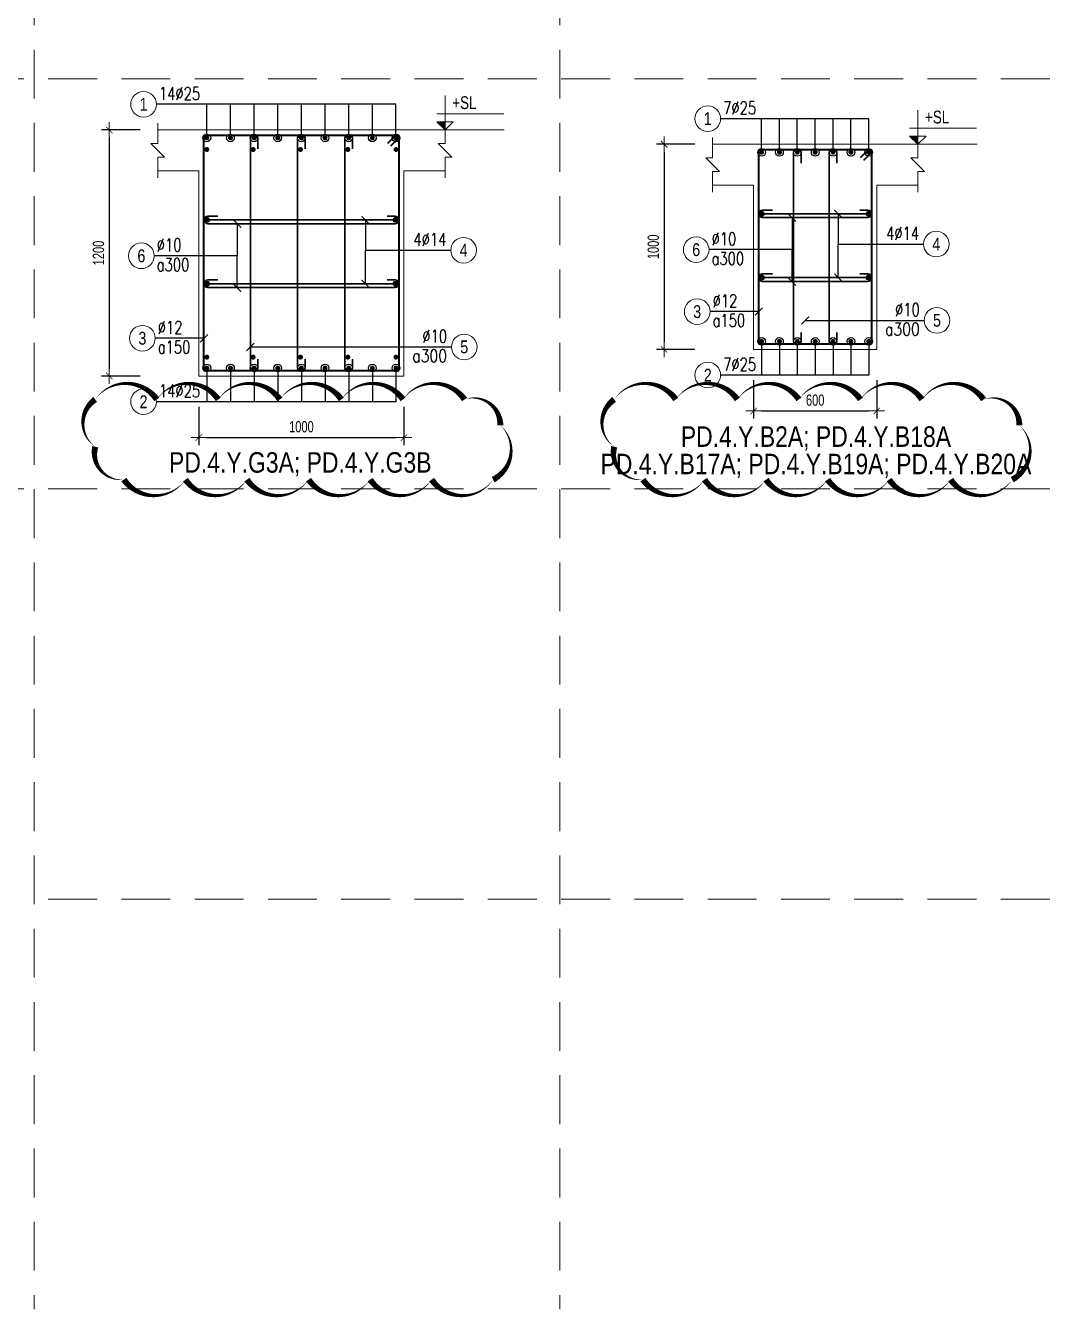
# Model space of a CAD drawing. Header units: millimetres. Extents: x 0 to 264070, y -218202 to 27271.
# Drawn here: x 251221 to 256259, y -218202 to -211943 of the extents above; entities that cross this region are included whole.
import ezdxf
from ezdxf.enums import TextEntityAlignment as Align

# ---------------------------------------------------------------- set-up
doc = ezdxf.new("R2010")
doc.units = ezdxf.units.MM
doc.header["$PDMODE"] = 3
doc.linetypes.add('HIDDEN2', pattern=[4.7625, 3.175, -1.5875])
doc.layers.get('0').update_dxf_attribs({"lineweight": 20})
doc.layers.get('Defpoints').update_dxf_attribs({"color": 151, "lineweight": 9})
doc.layers.add('2020-08-27', color=3, linetype='Continuous', lineweight=20, plot=False)
for name, color, linetype, lineweight in [('NDC_S_ANNO', 7, 'Continuous', 20), ('NDC_S_CONTINUOUS', 3, 'Continuous', 20), ('NDC_S_DIM', 1, 'Continuous', 15), ('NDC_S_HIDDEN', 8, 'HIDDEN2', 13), ('NDC_S_REBAR', 4, 'Continuous', 35), ('NDC_S_STIRRUP', 4, 'Continuous', 40), ('NDC_S_TEXT SYMBOL', 7, 'Continuous', 20), ('NDC_S_THIN LINE', 8, 'Continuous', 9), ('NDC_S_VN TEXT', 7, 'Continuous', 20)]:
    doc.layers.add(name, color=color, linetype=linetype, lineweight=lineweight)
doc.styles.add('ARIAL', font='arial.ttf', dxfattribs={"width": 0.8})
doc.styles.add('NDC_ANNO', font='', dxfattribs={"width": 0.8})
doc.styles.add('NDC_DIM', font='', dxfattribs={"width": 0.75})
doc.styles.add('NDC_EN TXT', font='romans.shx', dxfattribs={"width": 0.8})
doc.styles.get('NDC_ANNO').set_extended_font_data('Dotum')
doc.styles.get('NDC_DIM').set_extended_font_data('Dotum')
doc.dimstyles.new('NDC_dim_25', dxfattribs={"dimscale": 25, "dimtxt": 2.2, "dimasz": 1.5, "dimexe": 1.5, "dimexo": 2.5, "dimgap": 1, "dimtad": 1, "dimdec": 0, "dimzin": 0, "dimdsep": 46, "dimtxsty": 'NDC_DIM', "dimblk": 'DIMMARK', "dimcen": 0.09, "dimdle": 1.2, "dimclrd": 1, "dimclre": 1, "dimclrt": 3, "dimadec": 0, "dimazin": 0, "dimtfac": 1, "dimtdec": 0, "dimtix": 1, "dimtofl": 0, "dimtmove": 0, "dimatfit": 3, "dimfxl": 6, "dimfxlon": 1, "dimtolj": 1, "dimtzin": 0, "dimarcsym": 0})

# ---------------------------------------------------------------- blocks, each defined once
blk = doc.blocks.new('DIMMARK')
at = {"layer": 'NDC_S_DIM', "color": 1}
blk.add_line((-1.5, 0), (1, 0), dxfattribs=at)
at = {"layer": 'NDC_S_DIM', "color": 2, "const_width": 0.1}
blk.add_lwpolyline([(-0.42, -0.42), (0.42, 0.42)], dxfattribs=at)
blk = doc.blocks.new('kata_block_THEP')
at = {"layer": 'NDC_S_REBAR', "color": 0}
for p, q in [((-0.5, 0), (0.5, 0)), ((-0.35, 0.35), (0.35, -0.35)), ((0.35, 0.35), (-0.35, -0.35)), ((0, 0.5), (0, -0.5))]:
    blk.add_line(p, q, dxfattribs=at)
at = {"layer": 'NDC_S_REBAR', "color": 0, "const_width": 0.0833}
blk.add_lwpolyline([(-0.5, 0, 1), (0.5, 0, 1), (-0.5, 0, 1)], format="xyb", dxfattribs=at)
blk = doc.blocks.new('kata_block_TD')
at = {"color": 6, "linetype": 'ByBlock', "lineweight": -2, "style": 'ARIAL', "width": 0.8}
blk.add_attdef('SECTDET2', text='', height=5, dxfattribs=at).set_placement((0, 7.97), align=Align.CENTER)
at = {"color": 0, "linetype": 'ByBlock', "lineweight": -2, "style": 'ARIAL', "width": 0.8}
blk.add_attdef('SECTDET1', text='', height=5, dxfattribs=at).set_placement((0, 1.47), align=Align.CENTER)
at = {"color": 3, "lineweight": 25, "style": 'ARIAL', "width": 0.8}
blk.add_attdef('SSCALE', text='', height=2.5, dxfattribs=at).set_placement((0, -4), align=Align.CENTER)
blk = doc.blocks.new('kata_block_CT')
at = {"layer": 'NDC_S_ANNO'}
blk.add_hatch(color=3, dxfattribs=at).paths.add_polyline_path([(0, 1.6), (-1.61, 1.6), (0, 0)])
at = {"layer": 'NDC_S_ANNO', "ltscale": 50}
h = blk.add_hatch(dxfattribs=at)
h.set_pattern_fill('ANSI31', color=256, scale=1.406, style=0)
h.paths.add_polyline_path([(0, 1.6), (0, 0), (1.61, 1.6)])
for p, q in [((-1.59, 3.14), (11.47, 3.14)), ((11.56, 0), (-1.64, 0))]:
    blk.add_line(p, q, dxfattribs=at)
for points in [[(0, 6.69), (0, 0)], [(0, 0), (-1.61, 1.6), (0, 1.6)], [(0, 0), (1.61, 1.6), (0, 1.6)]]:
    blk.add_lwpolyline(points, dxfattribs=at)
at = {"layer": 'NDC_S_ANNO', "color": 8, "ltscale": 50}
blk.add_lwpolyline([(0, 0), (-1.61, 1.6), (0, 1.6)], dxfattribs=at)
at = {"layer": 'NDC_S_TEXT SYMBOL', "color": 3, "style": 'NDC_ANNO', "width": 0.8}
blk.add_attdef('CT', (1.41, 4.07), '', height=2.5, dxfattribs=at)
blk = doc.blocks.new('*D974')
at = {"layer": 'Defpoints', "color": 0, "transparency": 16777216}
for p in [(252064.6, -213651.4), (253064.6, -213651.4), (253064.6, -213951.4)]:
    blk.add_point(p, dxfattribs=at)
at = {"layer": 'NDC_S_DIM', "color": 1, "lineweight": -2, "transparency": 16777216}
for p, q in [((252064.6, -213801.4), (252064.6, -213988.9)), ((253064.6, -213801.4), (253064.6, -213988.9)), ((252102.1, -213951.4), (253027.1, -213951.4))]:
    blk.add_line(p, q, dxfattribs=at)
at = {"layer": 'NDC_S_DIM', "color": 1, "lineweight": -2, "transparency": 16777216, "xscale": 37.5, "yscale": 37.5, "zscale": 37.5, "rotation": 180}
blk.add_blockref('DIMMARK', (252064.6, -213951.4), dxfattribs=at)
at = {"layer": 'NDC_S_DIM', "color": 1, "lineweight": -2, "transparency": 16777216, "xscale": 37.5, "yscale": 37.5, "zscale": 37.5}
blk.add_blockref('DIMMARK', (253064.6, -213951.4), dxfattribs=at)
at = {"layer": 'NDC_S_DIM', "color": 3, "transparency": 16777216, "insert": (252564.6, -213898.9), "char_height": 55, "attachment_point": 5, "style": 'NDC_DIM'}
blk.add_mtext('\\A1;1000', dxfattribs=at)
blk = doc.blocks.new('*D975')
at = {"layer": 'Defpoints', "color": 0, "transparency": 16777216}
for p in [(252134.3, -212451.4), (251628.3, -213651.4), (252134.3, -213651.4)]:
    blk.add_point(p, dxfattribs=at)
at = {"layer": 'NDC_S_DIM', "color": 1, "lineweight": -2, "transparency": 16777216}
for p, q in [((251778.3, -212451.4), (251590.8, -212451.4)), ((251628.3, -212488.9), (251628.3, -213613.9)), ((251778.3, -213651.4), (251590.8, -213651.4))]:
    blk.add_line(p, q, dxfattribs=at)
at = {"layer": 'NDC_S_DIM', "color": 1, "lineweight": -2, "transparency": 16777216, "xscale": 37.5, "yscale": 37.5, "zscale": 37.5}
for p, rotation in [((251628.3, -212451.4), 90), ((251628.3, -213651.4), 270)]:
    blk.add_blockref('DIMMARK', p, dxfattribs=dict(at, rotation=rotation))
at = {"layer": 'NDC_S_DIM', "color": 3, "transparency": 16777216, "insert": (251575.8, -213051.4), "char_height": 55, "attachment_point": 5, "rotation": 90, "style": 'NDC_DIM'}
blk.add_mtext('\\A1;1200', dxfattribs=at)
blk = doc.blocks.new('*U240')
blk.add_circle((-2.5, 0), 2.5)
at = {"layer": 'NDC_S_VN TEXT', "color": 3, "style": 'NDC_EN TXT', "width": 0.75}
blk.add_attdef('DK1', (0.5, 0.85), '', height=2.5, dxfattribs=at)
at = {"layer": 'NDC_S_VN TEXT', "color": 7, "style": 'ARIAL', "width": 0.8}
blk.add_attdef('SH2', text='', height=2.5, dxfattribs=at).set_placement((-2.5, 0), align=Align.MIDDLE)
blk = doc.blocks.new('*U241')
blk.add_circle((-2.5, 0), 2.5)
at = {"layer": 'NDC_S_VN TEXT', "color": 3, "style": 'NDC_EN TXT', "width": 0.75}
for tag, p in [('DK1', (0.5, 0.85)), ('KC1', (0.5, -2.97))]:
    blk.add_attdef(tag, p, '', height=2.5, dxfattribs=at)
at = {"layer": 'NDC_S_VN TEXT', "color": 7, "style": 'ARIAL', "width": 0.8}
blk.add_attdef('SH2', text='', height=2.5, dxfattribs=at).set_placement((-2.5, 0), align=Align.MIDDLE)
blk = doc.blocks.new('*U321')
blk.add_circle((2.5, 0), 2.5)
at = {"layer": 'NDC_S_VN TEXT', "color": 3, "style": 'NDC_EN TXT'}
for tag, width, p in [('DK2', 0.75, (-0.85, 0.85)), ('KC2', 0.8, (-0.85, -2.97))]:
    blk.add_attdef(tag, text='', height=2.5, dxfattribs=dict(at, width=width)).set_placement(p, align=Align.RIGHT)
at = {"layer": 'NDC_S_VN TEXT', "color": 7, "style": 'ARIAL', "width": 0.8}
blk.add_attdef('SH3', text='', height=2.5, dxfattribs=at).set_placement((2.5, 0), align=Align.MIDDLE)
blk = doc.blocks.new('*U239')
blk.add_circle((2.5, 0), 2.5)
at = {"layer": 'NDC_S_VN TEXT', "color": 3, "style": 'NDC_EN TXT', "width": 0.75}
blk.add_attdef('DK2', text='', height=2.5, dxfattribs=at).set_placement((-0.85, 0.85), align=Align.RIGHT)
at = {"layer": 'NDC_S_VN TEXT', "color": 7, "style": 'ARIAL', "width": 0.8}
blk.add_attdef('SH3', text='', height=2.5, dxfattribs=at).set_placement((2.5, 0), align=Align.MIDDLE)
blk = doc.blocks.new('*D976')
at = {"layer": 'Defpoints', "color": 0, "transparency": 16777216}
for p in [(254768.7, -213521.5), (255368.7, -213521.5), (255368.7, -213821.5)]:
    blk.add_point(p, dxfattribs=at)
at = {"layer": 'NDC_S_DIM', "color": 1, "lineweight": -2, "transparency": 16777216}
for p, q in [((254768.7, -213671.5), (254768.7, -213859)), ((255368.7, -213671.5), (255368.7, -213859)), ((254806.2, -213821.5), (255331.2, -213821.5))]:
    blk.add_line(p, q, dxfattribs=at)
at = {"layer": 'NDC_S_DIM', "color": 1, "lineweight": -2, "transparency": 16777216, "xscale": 37.5, "yscale": 37.5, "zscale": 37.5, "rotation": 180}
blk.add_blockref('DIMMARK', (254768.7, -213821.5), dxfattribs=at)
at = {"layer": 'NDC_S_DIM', "color": 1, "lineweight": -2, "transparency": 16777216, "xscale": 37.5, "yscale": 37.5, "zscale": 37.5}
blk.add_blockref('DIMMARK', (255368.7, -213821.5), dxfattribs=at)
at = {"layer": 'NDC_S_DIM', "color": 3, "transparency": 16777216, "insert": (255068.7, -213769), "char_height": 55, "attachment_point": 5, "style": 'NDC_DIM'}
blk.add_mtext('\\A1;600', dxfattribs=at)
blk = doc.blocks.new('*D977')
at = {"layer": 'Defpoints', "color": 0, "transparency": 16777216}
for p in [(254838.4, -212521.5), (254332.4, -213521.5), (254838.4, -213521.5)]:
    blk.add_point(p, dxfattribs=at)
at = {"layer": 'NDC_S_DIM', "color": 1, "lineweight": -2, "transparency": 16777216}
for p, q in [((254482.4, -212521.5), (254294.9, -212521.5)), ((254332.4, -212559), (254332.4, -213484)), ((254482.4, -213521.5), (254294.9, -213521.5))]:
    blk.add_line(p, q, dxfattribs=at)
at = {"layer": 'NDC_S_DIM', "color": 1, "lineweight": -2, "transparency": 16777216, "xscale": 37.5, "yscale": 37.5, "zscale": 37.5}
for p, rotation in [((254332.4, -212521.5), 90), ((254332.4, -213521.5), 270)]:
    blk.add_blockref('DIMMARK', p, dxfattribs=dict(at, rotation=rotation))
at = {"layer": 'NDC_S_DIM', "color": 3, "transparency": 16777216, "insert": (254279.9, -213021.5), "char_height": 55, "attachment_point": 5, "rotation": 90, "style": 'NDC_DIM'}
blk.add_mtext('\\A1;1000', dxfattribs=at)

msp = doc.modelspace()

# ---------------------------------------------------------------- linework, layer by layer
at = {"layer": '2020-08-27'}
for points in [[(251559.7, -213765.5, 0, 30, -0.520567), (251859.7, -213765.5, 0, 30, -0.520567), (252159.7, -213765.5, 0, 30, -0.520567), (252459.7, -213765.5, 0, 30, -0.520567), (252759.7, -213765.5, 0, 30, -0.520567), (253059.7, -213765.5, 0, 30, -0.520567), (253359.7, -213765.5, 0, 30, -0.520567), (253534, -213891.2, 0, 30, -0.520567), (253499.3, -214156.5, 0, 30, -0.520567), (253199.3, -214156.5, 0, 30, -0.520567), (252899.3, -214156.5, 0, 30, -0.520567), (252599.3, -214156.5, 0, 30, -0.520567), (252299.3, -214156.5, 0, 30, -0.520567), (251999.3, -214156.5, 0, 30, -0.520567), (251699.3, -214156.5, 0, 30, -0.520567), (251559.7, -213996.1, 0, 30, -0.520567)], [(254089.4, -213765.5, 0, 30, -0.520567), (254389.4, -213765.5, 0, 30, -0.520567), (254689.4, -213765.5, 0, 30, -0.520567), (254989.4, -213765.5, 0, 30, -0.520567), (255289.4, -213765.5, 0, 30, -0.520567), (255589.4, -213765.5, 0, 30, -0.520567), (255889.4, -213765.5, 0, 30, -0.520567), (256063.7, -213891.2, 0, 30, -0.520567), (256029, -214156.5, 0, 30, -0.520567), (255729, -214156.5, 0, 30, -0.520567), (255429, -214156.5, 0, 30, -0.520567), (255129, -214156.5, 0, 30, -0.520567), (254829, -214156.5, 0, 30, -0.520567), (254529, -214156.5, 0, 30, -0.520567), (254229, -214156.5, 0, 30, -0.520567), (254089.4, -213996.1, 0, 30, -0.520567)]]:
    msp.add_lwpolyline(points, format="xyseb", close=True, dxfattribs=at)
at = {"layer": 'NDC_S_CONTINUOUS'}
for points in [[(251864.6, -212451.4), (252064.6, -212451.4), (252064.6, -212451.4), (253064.6, -212451.4), (253064.6, -212451.4), (253264.6, -212451.4)], [(254568.7, -212521.5), (254768.7, -212521.5), (254768.7, -212521.5), (255368.7, -212521.5), (255368.7, -212521.5), (255568.7, -212521.5)], [(251864.6, -212651.4), (252064.6, -212651.4), (252064.6, -213651.4), (253064.6, -213651.4), (253064.6, -212651.4), (253264.6, -212651.4)], [(254568.7, -212721.5), (254768.7, -212721.5), (254768.7, -213521.5), (255368.7, -213521.5), (255368.7, -212721.5), (255568.7, -212721.5)]]:
    msp.add_lwpolyline(points, dxfattribs=at)
at = {"layer": 'NDC_S_HIDDEN', "ltscale": 75}
for p, q in [((251262.4, -204202), (251262.4, -218202)), ((253823.9, -204202), (253823.9, -218202)), ((264070, -212202), (246139.4, -212202)), ((264070, -214202), (246139.4, -214202)), ((264070, -216202), (251262.4, -216202))]:
    msp.add_line(p, q, dxfattribs=at)
at = {"layer": 'NDC_S_REBAR'}
for points in [[(252352.6, -212543.7), (252352.6, -212494.8, 1), (252315.7, -212494.8), (252315.7, -213607.9, 1), (252352.6, -213607.9), (252352.6, -213568.7, -0.414214)], [(252583.1, -212543.7), (252583.1, -212494.8, 1), (252546.2, -212494.8), (252546.2, -213607.9, 1), (252583.1, -213607.9), (252583.1, -213568.7, -0.414214)], [(252813.6, -212543.7), (252813.6, -212494.8, 1), (252776.7, -212494.8), (252776.7, -213607.9, 1), (252813.6, -213607.9), (252813.6, -213568.7, -0.414214)], [(255000, -212613.8), (255000, -212564.9, 1), (254963.2, -212564.9), (254963.2, -213478.1, 1), (255000, -213478.1), (255000, -213438.8, -0.414214)], [(255174, -212613.8), (255174, -212564.9, 1), (255137.2, -212564.9), (255137.2, -213478.1, 1), (255174, -213478.1), (255174, -213438.8, -0.414214)], [(254861.1, -212842.1), (254812.2, -212842.1, 1), (254812.2, -212878.9), (255325.3, -212878.9, 1), (255325.3, -212842.1), (255286.1, -212842.1, -0.414214)], [(252157, -212871.9), (252108.1, -212871.9, 1), (252108.1, -212908.8), (253021.2, -212908.8, 1), (253021.2, -212871.9), (252981.9, -212871.9, -0.414214)], [(254861.1, -213153.1), (254812.2, -213153.1, 1), (254812.2, -213189.9), (255325.3, -213189.9, 1), (255325.3, -213153.1), (255286.1, -213153.1, -0.414214)], [(252157, -213182.9), (252108.1, -213182.9, 1), (252108.1, -213219.8), (253021.2, -213219.8, 1), (253021.2, -213182.9), (252981.9, -213182.9, -0.414214)]]:
    msp.add_lwpolyline(points, format="xyb", dxfattribs=at)
at = {"layer": 'NDC_S_STIRRUP'}
for points in [[(252985.6, -212516.4), (253025.6, -212476.4, -0.414214), (253039.6, -212490.4), (253039.6, -213612.4, -0.414214), (253025.6, -213626.4), (252103.6, -213626.4, -0.414214), (252089.6, -213612.4), (252089.6, -212490.4, -0.414214), (252103.6, -212476.4), (253025.6, -212476.4, -0.414214), (253039.6, -212490.4), (252999.6, -212530.4)], [(255289.7, -212586.5), (255329.7, -212546.5, -0.414214), (255343.7, -212560.5), (255343.7, -213482.5, -0.414214), (255329.7, -213496.5), (254807.7, -213496.5, -0.414214), (254793.7, -213482.5), (254793.7, -212560.5, -0.414214), (254807.7, -212546.5), (255329.7, -212546.5, -0.414214), (255343.7, -212560.5), (255303.7, -212600.5)]]:
    msp.add_lwpolyline(points, format="xyb", dxfattribs=at)
at = {"layer": 'NDC_S_THIN LINE'}
for points in [[(251864.6, -212684.7), (251864.6, -212584.7), (251898, -212584.7), (251831.3, -212518), (251864.6, -212518), (251864.6, -212418)], [(253264.6, -212684.7), (253264.6, -212584.7), (253298, -212584.7), (253231.3, -212518), (253264.6, -212518), (253264.6, -212418)], [(254568.7, -212754.8), (254568.7, -212654.8), (254602.1, -212654.8), (254535.4, -212588.2), (254568.7, -212588.2), (254568.7, -212488.2)], [(255568.7, -212754.8), (255568.7, -212654.8), (255602.1, -212654.8), (255535.4, -212588.2), (255568.7, -212588.2), (255568.7, -212488.2)]]:
    msp.add_lwpolyline(points, dxfattribs=at)

# ---------------------------------------------------------------- block references
at = {"layer": 'NDC_S_REBAR', "xscale": 22, "yscale": 22, "zscale": 22}
for p in [(252103.6, -212490.4), (252218.9, -212490.4), (252334.1, -212490.4), (252449.4, -212490.4), (252564.6, -212490.4), (252679.9, -212490.4), (252795.1, -212490.4), (252910.4, -212490.4), (253025.6, -212490.4), (252103.6, -212546.6), (252329.7, -212546.6), (252560.2, -212546.6), (252790.7, -212546.6), (253025.6, -212546.6), (254807.7, -212560.5), (254894.7, -212560.5), (254981.7, -212560.5), (255068.7, -212560.5), (255155.7, -212560.5), (255242.7, -212560.5), (255329.7, -212560.5), (255329.7, -212560.5), (255329.7, -212860.5), (252103.6, -212890.4), (253025.6, -212890.4), (254807.7, -213171.5), (255329.7, -213171.5), (252103.6, -213201.4), (253025.6, -213201.4), (254807.7, -213482.5), (254894.7, -213482.5), (254981.7, -213482.5), (255068.7, -213482.5), (255155.7, -213482.5), (255242.7, -213482.5), (255329.7, -213482.5), (255329.7, -213482.5), (252103.6, -213559.3), (252329.7, -213559.3), (252560.2, -213559.3), (252790.7, -213559.3), (253025.6, -213559.3), (252103.6, -213612.4), (252218.9, -213612.4), (252334.1, -213612.4), (252449.4, -213612.4), (252564.6, -213612.4), (252679.9, -213612.4), (252795.1, -213612.4), (252910.4, -213612.4), (253025.6, -213612.4)]:
    msp.add_blockref('kata_block_THEP', p, dxfattribs=at)
at = {"layer": 'NDC_S_REBAR', "color": 3, "xscale": 22, "yscale": 22, "zscale": 22}
msp.add_blockref('kata_block_THEP', (254807.7, -212860.5), dxfattribs=at)
at = {"layer": 'NDC_S_THIN LINE', "xscale": 25, "yscale": 25, "zscale": 25}
for name, p, values in [('*U240', (251857.7, -212326.4), {'SH2': '1', 'DK1': '14%%c25'}), ('*U240', (254607.7, -212396.5), {'SH2': '1', 'DK1': '7%%c25'}), ('*U239', (255596.6, -213008.1), {'SH3': '4', 'DK2': '4%%c14'}), ('*U241', (251847.1, -213065.1), {'SH2': '6', 'DK1': '%%c10', 'KC1': 'a300'}), ('*U239', (253292.5, -213038), {'SH3': '4', 'DK2': '4%%c14'}), ('*U241', (254551.2, -213035.2), {'SH2': '6', 'DK1': '%%c10', 'KC1': 'a300'}), ('*U241', (254556.2, -213337.3), {'SH2': '3', 'DK1': '%%c12', 'KC1': 'a150'}), ('*U321', (255599.8, -213380), {'SH3': '5', 'DK2': '%%c10', 'KC2': 'a300'}), ('*U241', (251852.1, -213467.2), {'SH2': '3', 'DK1': '%%c12', 'KC1': 'a150'}), ('*U321', (253295.7, -213509.8), {'SH3': '5', 'DK2': '%%c10', 'KC2': 'a300'}), ('*U240', (254607.7, -213646.5), {'SH2': '2', 'DK1': '7%%c25'}), ('*U240', (251857.7, -213776.4), {'SH2': '2', 'DK1': '14%%c25'})]:
    msp.add_blockref(name, p, dxfattribs=at).add_auto_attribs(values)
at = {"layer": 'NDC_S_VN TEXT', "xscale": 25, "yscale": 25, "zscale": 25}
for p in [(253264.6, -212451.4), (255568.7, -212521.5)]:
    msp.add_blockref('kata_block_CT', p, dxfattribs=at).add_auto_attribs({'CT': '+SL'})
at = {"layer": 'NDC_S_VN TEXT'}
ref = msp.add_blockref('kata_block_TD', (255072.3, -214026), dxfattribs=dict(at, xscale=20, yscale=20, zscale=20))
ref.add_attrib('SECTDET1', 'PD.4.Y.B2A; PD.4.Y.B18A', dxfattribs={"layer": '0', "color": 0, "linetype": 'ByBlock', "lineweight": -2, "height": 100, "style": 'ARIAL', "width": 0.8}).set_placement((255072.3, -213996.6), align=Align.CENTER)
ref = msp.add_blockref('kata_block_TD', (252559, -214152), dxfattribs=dict(at, xscale=20, yscale=20, zscale=20))
ref.add_attrib('SECTDET1', 'PD.4.Y.G3A; PD.4.Y.G3B', dxfattribs={"layer": '0', "color": 0, "linetype": 'ByBlock', "lineweight": -2, "height": 100, "style": 'ARIAL', "width": 0.8}).set_placement((252559, -214122.6), align=Align.CENTER)
ref = msp.add_blockref('kata_block_TD', (255072.3, -214159.7), dxfattribs=dict(at, xscale=20, yscale=20, zscale=20))
ref.add_attrib('SECTDET1', 'PD.4.Y.B17A; PD.4.Y.B19A; PD.4.Y.B20A', dxfattribs={"layer": '0', "color": 0, "linetype": 'ByBlock', "lineweight": -2, "height": 100, "style": 'ARIAL', "width": 0.8}).set_placement((255072.3, -214130.2), align=Align.CENTER)

# ---------------------------------------------------------------- dimensions: what is measured, and where the dimension line sits
at = {"layer": 'NDC_S_DIM'}
for base, p1, p2, picture, middle in [((251628.3, -213651.4), (252134.3, -212451.4), (252134.3, -213651.4), '*D975', (251575.8, -213051.4)), ((254332.4, -213521.5), (254838.4, -212521.5), (254838.4, -213521.5), '*D977', (254279.9, -213021.5))]:
    dim = msp.add_linear_dim(base=base, p1=p1, p2=p2, angle=270, dimstyle='NDC_dim_25', dxfattribs=at)
    dim.commit()
    dim.dimension.update_dxf_attribs({"geometry": picture, "text_midpoint": middle})
for base, p1, p2, picture, middle in [((255368.7, -213821.5), (254768.7, -213521.5), (255368.7, -213521.5), '*D976', (255068.7, -213769)), ((253064.6, -213951.4), (252064.6, -213651.4), (253064.6, -213651.4), '*D974', (252564.6, -213898.9))]:
    dim = msp.add_linear_dim(base=base, p1=p1, p2=p2, dimstyle='NDC_dim_25', dxfattribs=at)
    dim.commit()
    dim.dimension.update_dxf_attribs({"geometry": picture, "text_midpoint": middle})

# ---------------------------------------------------------------- leaders
at = {"layer": 'NDC_S_THIN LINE'}
for points, override in [([(252103.6, -212490.4), (252103.6, -212326.4), (251857.7, -212326.4)], {"dimldrblk": 'DotBlank'}), ([(252218.9, -212490.4), (252218.9, -212326.4), (251857.7, -212326.4)], {"dimldrblk": 'DotBlank'}), ([(253025.6, -212490.4), (253025.6, -212326.4), (251857.7, -212326.4)], {"dimldrblk": 'DotBlank'}), ([(252334.1, -212490.4), (252334.1, -212326.4), (252018.9, -212326.4)], {"dimldrblk": 'DotBlank'}), ([(252449.4, -212490.4), (252449.4, -212326.4), (252134.1, -212326.4)], {"dimldrblk": 'DotBlank'}), ([(252564.6, -212490.4), (252564.6, -212326.4), (252249.4, -212326.4)], {"dimldrblk": 'DotBlank'}), ([(252679.9, -212490.4), (252679.9, -212326.4), (252364.6, -212326.4)], {"dimldrblk": 'DotBlank'}), ([(252795.1, -212490.4), (252795.1, -212326.4), (252479.9, -212326.4)], {"dimldrblk": 'DotBlank'}), ([(252910.4, -212490.4), (252910.4, -212326.4), (252595.1, -212326.4)], {"dimldrblk": 'DotBlank'}), ([(254807.7, -212560.5), (254807.7, -212396.5), (254607.7, -212396.5)], {"dimldrblk": 'DotBlank'}), ([(255329.7, -212560.5), (255329.7, -212396.5), (254607.7, -212396.5)], {"dimldrblk": 'DotBlank'}), ([(254894.7, -212560.5), (254894.7, -212396.5), (254694.7, -212396.5)], {"dimldrblk": 'DotBlank'}), ([(254981.7, -212560.5), (254981.7, -212396.5), (254781.7, -212396.5)], {"dimldrblk": 'DotBlank'}), ([(255068.7, -212560.5), (255068.7, -212396.5), (254868.7, -212396.5)], {"dimldrblk": 'DotBlank'}), ([(255155.7, -212560.5), (255155.7, -212396.5), (254955.7, -212396.5)], {"dimldrblk": 'DotBlank'}), ([(255242.7, -212560.5), (255242.7, -212396.5), (255042.7, -212396.5)], {"dimldrblk": 'DotBlank'}), ([(255329.7, -212560.5), (255329.7, -212396.5), (255129.7, -212396.5)], {"dimldrblk": 'DotBlank'}), ([(254956.1, -212878.9), (254956.1, -213035.2), (254551.2, -213035.2)], {"dimldrblk": 'ArchTick'}), ([(254807.7, -212860.5), (255335.7, -212860.5)], {"dimasz": 1, "dimldrblk": 'DotBlank'}), ([(255329.7, -212860.5), (254807.7, -212860.5)], {"dimasz": 1, "dimldrblk": 'DotBlank'}), ([(255180.8, -212860.5), (255180.8, -213008.1), (255596.6, -213008.1)], {"dimldrblk": 'ArchTick'}), ([(252252, -212908.8), (252252, -213065.1), (251847.1, -213065.1)], {"dimldrblk": 'ArchTick'}), ([(252103.6, -212890.4), (253031.6, -212890.4)], {"dimasz": 1, "dimldrblk": 'DotBlank'}), ([(253025.6, -212890.4), (252103.6, -212890.4)], {"dimasz": 1, "dimldrblk": 'DotBlank'}), ([(252876.7, -212890.4), (252876.7, -213038), (253292.5, -213038)], {"dimldrblk": 'ArchTick'}), ([(252876.7, -213201.4), (252876.7, -213038), (253292.5, -213038)], {"dimldrblk": 'ArchTick'}), ([(254956.1, -213191.5), (254956.1, -213035.2), (254551.2, -213035.2)], {"dimldrblk": 'ArchTick'}), ([(255180.8, -213171.5), (255180.8, -213008.1), (255596.6, -213008.1)], {"dimldrblk": 'ArchTick'}), ([(252252, -213221.4), (252252, -213065.1), (251847.1, -213065.1)], {"dimldrblk": 'ArchTick'}), ([(254807.7, -213171.5), (255335.7, -213171.5)], {"dimasz": 1, "dimldrblk": 'DotBlank'}), ([(255329.7, -213171.5), (254807.7, -213171.5)], {"dimasz": 1, "dimldrblk": 'DotBlank'}), ([(252103.6, -213201.4), (253031.6, -213201.4)], {"dimasz": 1, "dimldrblk": 'DotBlank'}), ([(253025.6, -213201.4), (252103.6, -213201.4)], {"dimasz": 1, "dimldrblk": 'DotBlank'}), ([(254793.7, -213337.3), (254556.2, -213337.3)], {"dimldrblk": 'ArchTick'}), ([(255019.8, -213380), (255599.8, -213380)], {"dimldrblk": 'ArchTick'}), ([(252089.6, -213467.2), (251852.1, -213467.2)], {"dimldrblk": 'ArchTick'}), ([(252315.7, -213509.8), (253295.7, -213509.8)], {"dimldrblk": 'ArchTick'}), ([(254807.7, -213482.5), (254807.7, -213646.5), (254607.7, -213646.5)], {"dimldrblk": 'DotBlank'}), ([(255329.7, -213482.5), (255329.7, -213646.5), (254607.7, -213646.5)], {"dimldrblk": 'DotBlank'}), ([(254894.7, -213482.5), (254894.7, -213646.5), (254694.7, -213646.5)], {"dimldrblk": 'DotBlank'}), ([(254981.7, -213482.5), (254981.7, -213646.5), (254781.7, -213646.5)], {"dimldrblk": 'DotBlank'}), ([(255068.7, -213482.5), (255068.7, -213646.5), (254868.7, -213646.5)], {"dimldrblk": 'DotBlank'}), ([(255155.7, -213482.5), (255155.7, -213646.5), (254955.7, -213646.5)], {"dimldrblk": 'DotBlank'}), ([(255242.7, -213482.5), (255242.7, -213646.5), (255042.7, -213646.5)], {"dimldrblk": 'DotBlank'}), ([(255329.7, -213482.5), (255329.7, -213646.5), (255129.7, -213646.5)], {"dimldrblk": 'DotBlank'}), ([(252103.6, -213612.4), (252103.6, -213776.4), (251857.7, -213776.4)], {"dimldrblk": 'DotBlank'}), ([(252218.9, -213612.4), (252218.9, -213776.4), (251857.7, -213776.4)], {"dimldrblk": 'DotBlank'}), ([(253025.6, -213612.4), (253025.6, -213776.4), (251857.7, -213776.4)], {"dimldrblk": 'DotBlank'}), ([(252334.1, -213612.4), (252334.1, -213776.4), (252018.9, -213776.4)], {"dimldrblk": 'DotBlank'}), ([(252449.4, -213612.4), (252449.4, -213776.4), (252134.1, -213776.4)], {"dimldrblk": 'DotBlank'}), ([(252564.6, -213612.4), (252564.6, -213776.4), (252249.4, -213776.4)], {"dimldrblk": 'DotBlank'}), ([(252679.9, -213612.4), (252679.9, -213776.4), (252364.6, -213776.4)], {"dimldrblk": 'DotBlank'}), ([(252795.1, -213612.4), (252795.1, -213776.4), (252479.9, -213776.4)], {"dimldrblk": 'DotBlank'}), ([(252910.4, -213612.4), (252910.4, -213776.4), (252595.1, -213776.4)], {"dimldrblk": 'DotBlank'})]:
    msp.add_leader(points, dimstyle='NDC_dim_25', override=override, dxfattribs=at)

doc.saveas('drawing.dxf')
